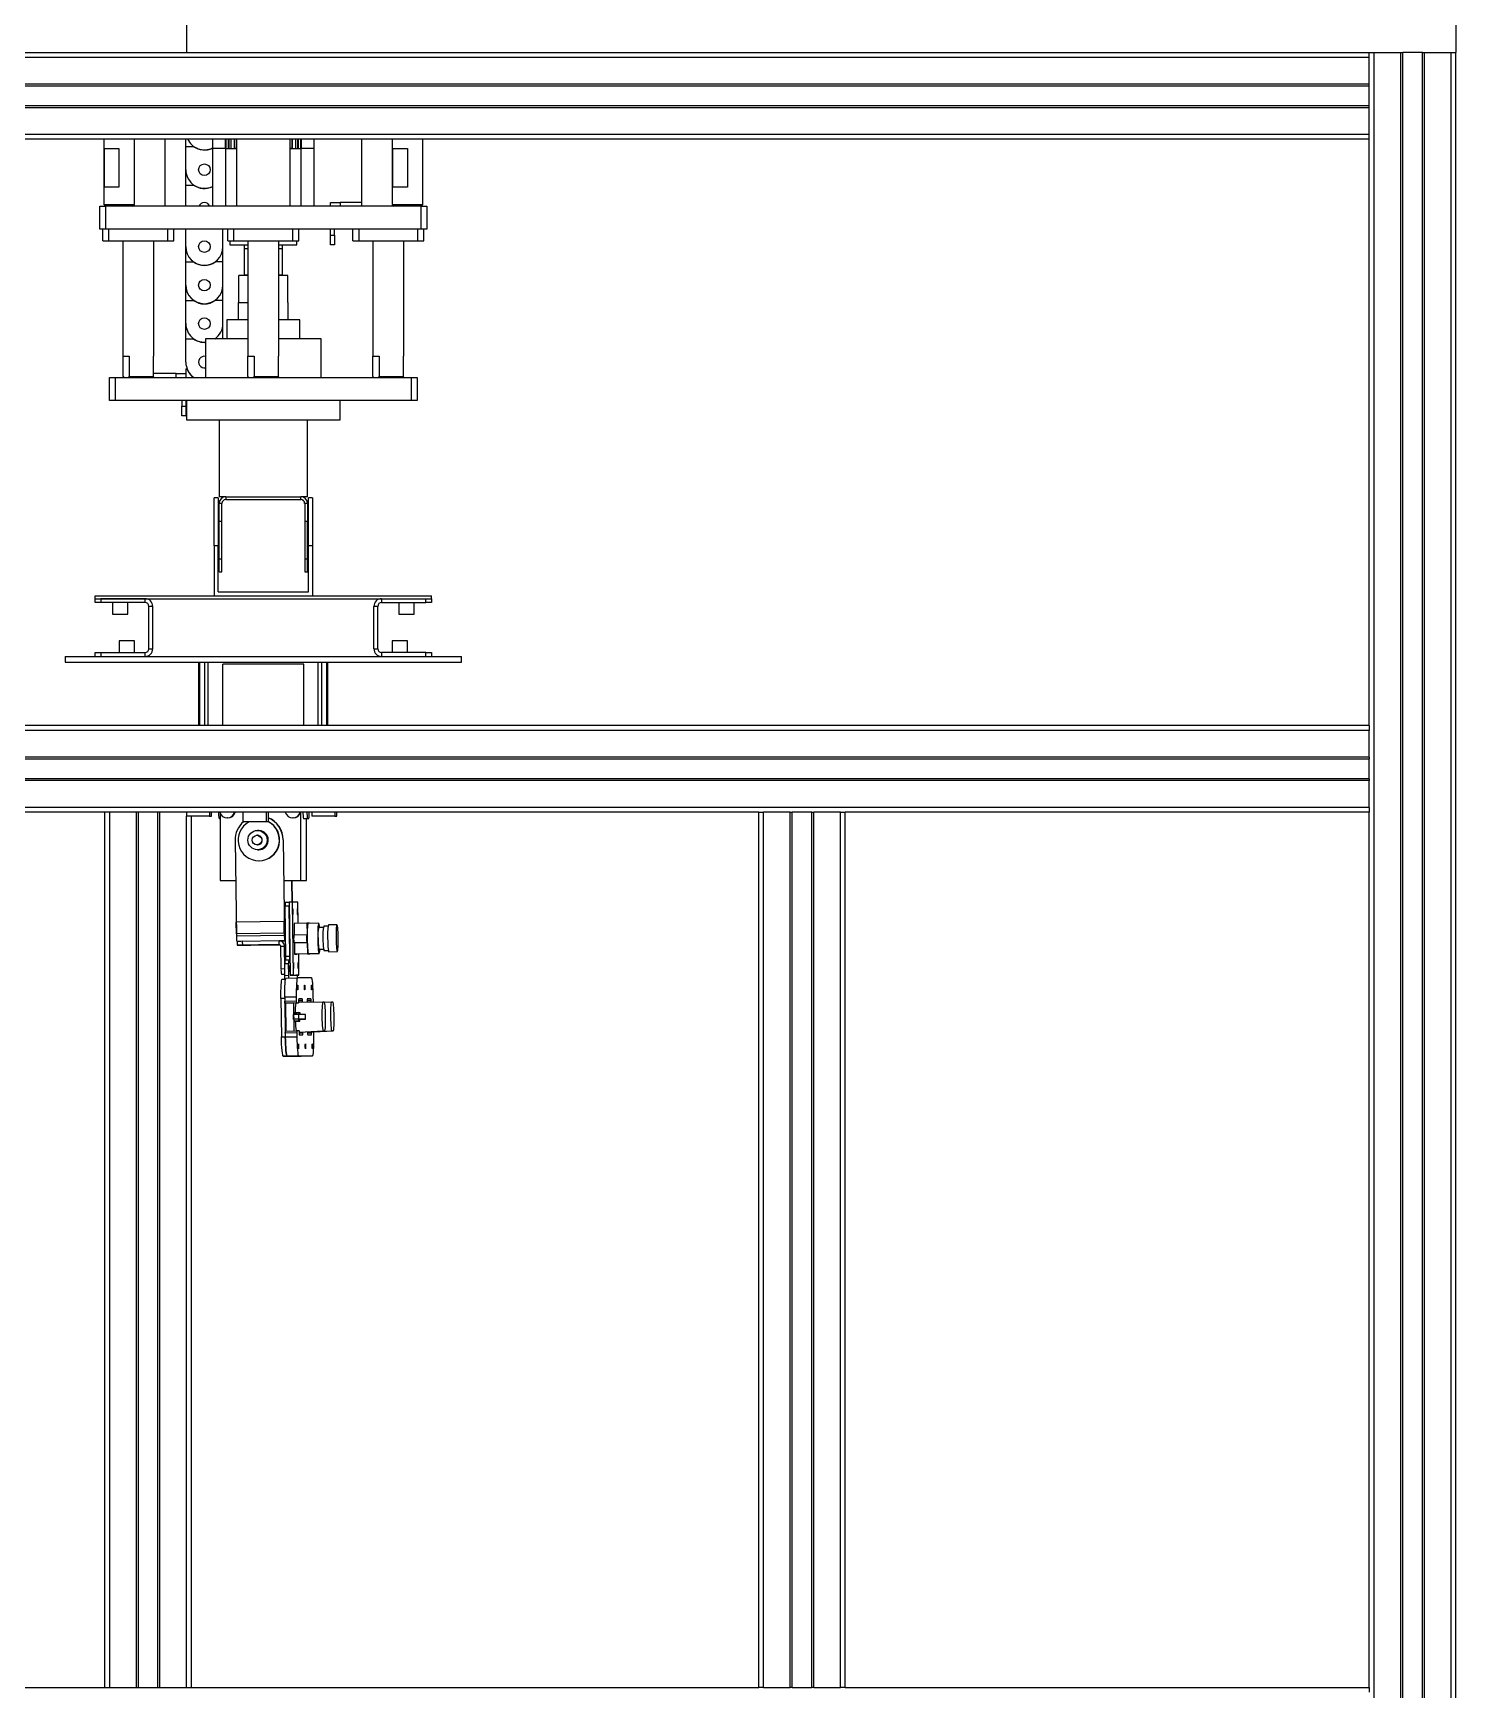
# Model space of a CAD drawing. Header units: millimetres. Extents: x 0 to 597, y 0 to 420.
# Drawn here: x 371.8 to 421.1, y 277.6 to 335.1 of the extents above; entities that cross this region are included whole.
import ezdxf

# ---------------------------------------------------------------- set-up
doc = ezdxf.new("R2010")
doc.units = ezdxf.units.MM

msp = doc.modelspace()

# ---------------------------------------------------------------- linework, layer by layer
at = {"color": 7, "linetype": 'Continuous', "lineweight": 25}
for p, q in [((377.074, 336.055), (377.074, 334.388)), ((421.074, 336.055), (421.074, 334.388)), ((333.407, 334.388), (418.074, 334.388)), ((333.407, 334.221), (418.074, 334.221)), ((418.074, 334.388), (418.241, 334.388)), ((418.074, 334.221), (418.074, 334.388)), ((418.074, 333.295), (418.074, 334.221)), ((418.241, 334.388), (419.167, 334.388)), ((419.167, 271.555), (419.167, 334.388)), ((419.167, 334.388), (419.234, 334.388)), ((419.234, 271.555), (419.234, 334.388)), ((419.914, 334.388), (419.234, 334.388)), ((419.914, 271.555), (419.914, 334.388)), ((419.914, 334.388), (419.981, 334.388)), ((419.981, 334.388), (420.907, 334.388)), ((419.981, 271.555), (419.981, 334.388)), ((420.907, 334.388), (421.074, 334.388)), ((421.074, 271.555), (421.074, 334.388)), ((333.407, 333.295), (418.074, 333.295)), ((333.407, 333.228), (418.074, 333.228)), ((418.074, 333.228), (418.074, 333.295)), ((418.074, 332.548), (418.074, 333.228)), ((333.407, 332.548), (418.074, 332.548)), ((333.407, 332.481), (418.074, 332.481)), ((418.074, 332.481), (418.074, 332.548)), ((418.074, 331.555), (418.074, 332.481)), ((333.407, 331.555), (418.074, 331.555)), ((333.407, 331.388), (418.074, 331.388)), ((374.2, 331.388), (374.2, 329.121)), ((375.267, 329.121), (375.267, 331.388)), ((376.333, 329.055), (376.333, 331.388)), ((377.047, 331.125), (377.047, 331.388)), ((377.967, 331.388), (377.967, 331.055)), ((377.969, 331.388), (377.969, 331.055)), ((378.8, 331.388), (378.8, 329.055)), ((380.667, 329.055), (380.667, 331.388)), ((381.498, 331.055), (381.498, 331.388)), ((381.5, 331.055), (381.5, 331.388)), ((383.133, 331.388), (383.133, 329.055)), ((384.2, 331.388), (384.2, 329.121)), ((385.267, 329.121), (385.267, 331.388)), ((418.074, 331.388), (418.074, 331.555)), ((418.074, 311.055), (418.074, 331.388)), ((374.227, 329.721), (374.227, 331.055)), ((374.227, 331.055), (374.728, 331.055)), ((374.728, 331.055), (374.728, 329.721)), ((377.047, 330.321), (377.047, 331.125)), ((377.047, 331.125), (377.314, 331.125)), ((377.967, 331.055), (377.967, 329.055)), ((378.433, 331.055), (377.967, 331.055)), ((378.433, 329.055), (378.433, 331.055)), ((378.433, 331.055), (378.8, 331.055)), ((378.8, 331.055), (378.744, 331.055)), ((380.667, 331.055), (381.033, 331.055)), ((380.722, 331.055), (380.667, 331.055)), ((381.033, 331.055), (381.033, 329.055)), ((381.5, 331.055), (381.033, 331.055)), ((381.5, 329.055), (381.5, 331.055)), ((384.227, 329.721), (384.227, 331.055)), ((384.227, 331.055), (384.728, 331.055)), ((384.728, 331.055), (384.728, 329.721)), ((377.047, 329.791), (377.047, 330.321)), ((374.728, 329.721), (374.227, 329.721)), ((377.047, 329.055), (377.047, 329.791)), ((377.047, 329.791), (377.314, 329.791)), ((384.728, 329.721), (384.227, 329.721)), ((374.067, 328.255), (374.067, 329.055)), ((374.067, 329.055), (374.267, 329.055)), ((374.2, 329.121), (374.267, 329.055)), ((374.2, 329.121), (375.164, 329.121)), ((374.267, 329.055), (374.267, 328.255)), ((385.2, 329.055), (374.267, 329.055)), ((375.164, 329.121), (375.267, 329.121)), ((375.2, 329.055), (375.267, 329.121)), ((382.067, 329.055), (382.067, 329.188)), ((382.067, 329.188), (382.4, 329.188)), ((382.4, 329.188), (382.4, 329.055)), ((383.133, 329.188), (382.4, 329.188)), ((384.2, 329.121), (384.267, 329.055)), ((384.2, 329.121), (385.164, 329.121)), ((385.164, 329.121), (385.267, 329.121)), ((385.2, 329.055), (385.267, 329.121)), ((385.2, 328.255), (385.2, 329.055)), ((385.2, 329.055), (385.4, 329.055)), ((385.4, 329.055), (385.4, 328.255)), ((374.267, 328.255), (374.067, 328.255)), ((374.167, 327.855), (374.167, 328.255)), ((374.167, 327.855), (374.381, 327.855)), ((385.2, 328.255), (374.267, 328.255)), ((374.381, 327.855), (374.381, 328.255)), ((374.381, 327.855), (376.419, 327.855)), ((374.867, 327.855), (374.867, 323.855)), ((375.933, 323.855), (375.933, 327.855)), ((376.419, 327.855), (376.419, 328.255)), ((376.419, 327.855), (376.633, 327.855)), ((376.633, 327.855), (376.633, 328.255)), ((377.047, 327.655), (377.047, 328.255)), ((378.333, 327.655), (378.333, 328.255)), ((378.5, 327.855), (378.5, 328.255)), ((378.5, 327.855), (378.714, 327.855)), ((378.567, 327.855), (378.567, 327.721)), ((378.714, 327.855), (378.714, 328.255)), ((378.714, 327.855), (380.753, 327.855)), ((379.2, 327.855), (379.2, 323.855)), ((380.267, 323.855), (380.267, 327.855)), ((380.753, 327.855), (380.753, 328.255)), ((380.753, 327.855), (380.967, 327.855)), ((380.9, 327.721), (380.9, 327.855)), ((380.967, 327.855), (380.967, 328.255)), ((382.067, 328.055), (382.067, 328.255)), ((382.067, 328.055), (382.2, 328.055)), ((382.067, 327.721), (382.067, 328.055)), ((382.2, 328.055), (382.2, 328.255)), ((382.2, 328.055), (382.2, 327.721)), ((382.833, 327.855), (382.833, 328.255)), ((382.833, 327.855), (383.047, 327.855)), ((383.047, 328.255), (383.047, 327.855)), ((383.047, 327.855), (385.086, 327.855)), ((383.533, 327.855), (383.533, 323.855)), ((384.6, 323.855), (384.6, 327.855)), ((385.086, 327.855), (385.086, 328.255)), ((385.086, 327.855), (385.3, 327.855)), ((385.4, 328.255), (385.2, 328.255)), ((385.3, 327.855), (385.3, 328.255)), ((377.047, 327.125), (377.047, 327.655)), ((378.333, 327.125), (378.333, 327.655)), ((378.567, 327.721), (379.2, 327.721)), ((379.067, 327.721), (379.067, 327.588)), ((379.067, 327.588), (379.2, 327.588)), ((379.083, 327.588), (379.07, 327.575)), ((379.07, 327.575), (379.07, 326.668)), ((379.2, 327.575), (379.07, 327.575)), ((380.267, 327.721), (380.9, 327.721)), ((380.267, 327.588), (380.4, 327.588)), ((380.397, 327.575), (380.267, 327.575)), ((380.397, 327.575), (380.383, 327.588)), ((380.397, 326.668), (380.397, 327.575)), ((380.4, 327.588), (380.4, 327.721)), ((382.2, 327.721), (382.067, 327.721)), ((377.047, 326.321), (377.047, 327.125)), ((377.047, 327.125), (377.314, 327.125)), ((378.333, 327.125), (378.066, 327.125)), ((378.333, 326.321), (378.333, 327.125)), ((377.047, 325.791), (377.047, 326.321)), ((378.333, 325.791), (378.333, 326.321)), ((378.886, 325.721), (378.886, 326.655)), ((379.2, 326.655), (378.886, 326.655)), ((379.07, 326.668), (379.083, 326.655)), ((379.2, 326.668), (379.07, 326.668)), ((380.397, 326.668), (380.267, 326.668)), ((380.581, 326.655), (380.267, 326.655)), ((380.383, 326.655), (380.397, 326.668)), ((380.581, 325.721), (380.581, 326.655)), ((377.047, 324.988), (377.047, 325.791)), ((377.047, 325.791), (377.314, 325.791)), ((378.333, 325.791), (378.066, 325.791)), ((378.333, 324.988), (378.333, 325.791)), ((378.867, 325.721), (378.867, 325.121)), ((378.867, 325.721), (379.203, 325.721)), ((380.581, 325.721), (380.6, 325.721)), ((380.6, 325.121), (380.6, 325.721)), ((377.047, 324.458), (377.047, 324.988)), ((378.333, 324.458), (378.333, 324.988)), ((378.467, 325.121), (378.467, 324.455)), ((379.2, 325.121), (378.467, 325.121)), ((381, 325.121), (380.26, 325.121)), ((381, 324.455), (381, 325.121)), ((377.047, 323.655), (377.047, 324.458)), ((377.047, 324.458), (377.314, 324.458)), ((377.733, 324.455), (377.733, 323.121)), ((379.2, 324.455), (377.733, 324.455)), ((378.333, 324.458), (378.066, 324.458)), ((378.333, 324.455), (378.333, 324.458)), ((381.733, 324.455), (380.267, 324.455)), ((381.733, 323.121), (381.733, 324.455)), ((374.867, 323.855), (375.08, 323.855)), ((374.869, 323.155), (374.869, 323.855)), ((375.08, 323.855), (375.08, 323.155)), ((375.932, 323.855), (375.933, 323.855)), ((375.932, 323.155), (375.932, 323.855)), ((379.2, 323.855), (379.413, 323.855)), ((379.202, 323.155), (379.202, 323.855)), ((379.413, 323.855), (379.413, 323.155)), ((380.265, 323.855), (380.267, 323.855)), ((380.265, 323.155), (380.265, 323.855)), ((383.533, 323.855), (383.746, 323.855)), ((383.535, 323.155), (383.535, 323.855)), ((383.746, 323.855), (383.746, 323.155)), ((384.598, 323.855), (384.6, 323.855)), ((384.598, 323.155), (384.598, 323.855)), ((377.047, 323.415), (377.086, 323.415)), ((377.047, 323.415), (377.047, 323.255)), ((374.4, 322.321), (374.4, 323.121)), ((374.4, 323.121), (374.6, 323.121)), ((374.6, 323.121), (374.6, 322.321)), ((374.6, 323.121), (384.867, 323.121)), ((374.869, 323.155), (374.901, 323.121)), ((374.889, 323.133), (374.9, 323.121)), ((375.08, 323.155), (375.048, 323.121)), ((375.08, 323.155), (375.932, 323.155)), ((375.9, 323.121), (375.911, 323.133)), ((375.932, 323.155), (375.911, 323.133)), ((376.713, 323.255), (375.932, 323.255)), ((376.713, 323.121), (376.713, 323.255)), ((376.713, 323.255), (377.047, 323.255)), ((377.047, 323.255), (377.047, 323.121)), ((379.202, 323.155), (379.234, 323.121)), ((379.222, 323.133), (379.233, 323.121)), ((379.413, 323.155), (379.381, 323.121)), ((379.413, 323.155), (380.265, 323.155)), ((380.233, 323.121), (380.245, 323.133)), ((380.265, 323.155), (380.244, 323.133)), ((383.535, 323.155), (383.567, 323.121)), ((383.555, 323.133), (383.567, 323.121)), ((383.746, 323.155), (383.714, 323.121)), ((383.746, 323.155), (384.598, 323.155)), ((384.567, 323.121), (384.578, 323.133)), ((384.598, 323.155), (384.577, 323.133)), ((384.867, 322.321), (384.867, 323.121)), ((384.867, 323.121), (385.067, 323.121)), ((385.067, 323.121), (385.067, 322.321)), ((374.6, 322.321), (374.4, 322.321)), ((384.867, 322.321), (374.6, 322.321)), ((376.913, 322.321), (376.913, 322.121)), ((376.913, 321.788), (376.913, 322.121)), ((376.913, 322.121), (377.047, 322.121)), ((377.047, 322.321), (377.047, 322.121)), ((377.047, 322.121), (377.047, 321.788)), ((377.067, 322.321), (377.067, 321.655)), ((382.4, 321.655), (382.4, 322.321)), ((385.067, 322.321), (384.867, 322.321)), ((377.047, 321.788), (376.913, 321.788)), ((377.047, 321.788), (377.067, 321.788)), ((377.067, 321.655), (379.733, 321.655)), ((378.2, 321.655), (378.2, 318.988)), ((379.733, 321.655), (382.4, 321.655)), ((381.267, 318.988), (381.267, 321.655)), ((378.167, 318.955), (378.033, 318.955)), ((378.033, 317.288), (378.033, 318.955)), ((378.167, 318.955), (378.167, 317.288)), ((378.433, 318.988), (378.2, 318.988)), ((378.3, 318.755), (378.2, 318.755)), ((378.2, 318.144), (378.2, 318.755)), ((378.3, 318.144), (378.3, 318.755)), ((378.433, 318.988), (378.433, 318.888)), ((378.433, 318.988), (381.033, 318.988)), ((378.433, 318.888), (381.033, 318.888)), ((381.267, 318.988), (381.033, 318.988)), ((381.033, 318.888), (381.033, 318.988)), ((381.267, 318.755), (381.167, 318.755)), ((381.167, 318.755), (381.167, 318.144)), ((381.267, 318.755), (381.267, 318.144)), ((381.433, 318.955), (381.3, 318.955)), ((381.3, 317.288), (381.3, 318.955)), ((381.433, 318.955), (381.433, 317.288)), ((378.2, 318.144), (378.3, 318.144)), ((378.2, 316.838), (378.2, 318.144)), ((378.3, 316.838), (378.3, 318.144)), ((381.167, 318.144), (381.267, 318.144)), ((381.167, 318.144), (381.167, 316.838)), ((381.267, 316.838), (381.267, 318.144)), ((378.033, 317.288), (378.033, 315.555)), ((378.167, 317.288), (378.033, 317.288)), ((378.167, 315.688), (378.167, 317.288)), ((381.433, 317.288), (381.3, 317.288)), ((381.3, 315.688), (381.3, 317.288)), ((381.433, 317.288), (381.433, 315.555)), ((378.2, 316.838), (378.3, 316.838)), ((378.2, 316.388), (378.2, 316.838)), ((378.2, 316.388), (378.3, 316.388)), ((378.3, 316.388), (378.3, 316.838)), ((381.167, 316.838), (381.267, 316.838)), ((381.167, 316.838), (381.167, 316.388)), ((381.167, 316.388), (381.267, 316.388)), ((381.267, 316.388), (381.267, 316.838)), ((373.9, 315.455), (373.9, 315.555)), ((373.9, 315.555), (385.567, 315.555)), ((373.9, 315.321), (373.9, 315.455)), ((373.9, 315.455), (385.567, 315.455)), ((374.1, 315.321), (373.9, 315.321)), ((374.1, 315.455), (374.1, 315.321)), ((375.633, 315.455), (374.1, 315.455)), ((375.633, 315.321), (374.1, 315.321)), ((374.5, 315.321), (374.5, 314.921)), ((375.033, 314.921), (375.033, 315.321)), ((375.633, 315.321), (375.633, 315.455)), ((378.167, 315.688), (381.3, 315.688)), ((383.833, 315.455), (383.833, 315.321)), ((383.833, 315.455), (385.367, 315.455)), ((383.833, 315.321), (385.367, 315.321)), ((384.433, 315.321), (384.433, 314.921)), ((384.967, 314.921), (384.967, 315.321)), ((385.367, 315.321), (385.367, 315.455)), ((385.567, 315.321), (385.367, 315.321)), ((385.567, 315.455), (385.567, 315.555)), ((385.567, 315.455), (385.567, 315.321)), ((374.5, 314.921), (375.033, 314.921)), ((375.767, 313.721), (375.767, 315.188)), ((375.9, 315.188), (375.767, 315.188)), ((375.9, 313.721), (375.9, 315.188)), ((383.7, 315.188), (383.567, 315.188)), ((383.567, 313.721), (383.567, 315.188)), ((383.7, 313.721), (383.7, 315.188)), ((384.433, 314.921), (384.967, 314.921)), ((373.9, 313.455), (373.9, 313.588)), ((373.9, 313.588), (374.1, 313.588)), ((374.1, 313.588), (374.1, 313.455)), ((374.1, 313.588), (375.633, 313.588)), ((374.733, 313.988), (374.733, 313.588)), ((375.267, 313.988), (374.733, 313.988)), ((375.267, 313.588), (375.267, 313.988)), ((375.633, 313.455), (375.633, 313.588)), ((375.767, 313.721), (375.9, 313.721)), ((383.567, 313.721), (383.7, 313.721)), ((383.833, 313.588), (383.833, 313.455)), ((385.367, 313.588), (383.833, 313.588)), ((384.2, 313.988), (384.2, 313.588)), ((384.733, 313.988), (384.2, 313.988)), ((384.733, 313.588), (384.733, 313.988)), ((385.367, 313.455), (385.367, 313.588)), ((385.367, 313.588), (385.567, 313.588)), ((385.567, 313.588), (385.567, 313.455)), ((372.867, 313.455), (372.867, 313.255)), ((372.867, 313.455), (379.733, 313.455)), ((372.867, 313.255), (379.733, 313.255)), ((377.492, 311.055), (377.492, 313.255)), ((377.492, 311.055), (377.492, 313.255)), ((377.536, 311.055), (377.536, 313.255)), ((377.703, 311.055), (377.703, 313.255)), ((377.826, 311.055), (377.826, 313.255)), ((377.827, 311.055), (377.827, 313.255)), ((381.133, 313.188), (378.333, 313.188)), ((378.333, 311.055), (378.333, 313.188)), ((379.733, 313.455), (386.6, 313.455)), ((379.733, 313.255), (386.6, 313.255)), ((381.133, 311.055), (381.133, 313.188)), ((381.64, 311.055), (381.64, 313.255)), ((381.762, 311.055), (381.762, 313.255)), ((381.93, 311.055), (381.93, 313.255)), ((381.975, 311.055), (381.975, 313.255)), ((386.6, 313.255), (386.6, 313.455)), ((418.074, 311.055), (333.407, 311.055)), ((418.074, 310.888), (333.407, 310.888)), ((418.074, 311.055), (418.074, 310.888)), ((418.074, 309.961), (418.074, 310.888)), ((418.074, 309.961), (333.407, 309.961)), ((418.074, 309.895), (333.407, 309.895)), ((418.074, 309.961), (418.074, 309.895)), ((418.074, 309.215), (418.074, 309.895)), ((418.074, 309.215), (333.407, 309.215)), ((418.074, 309.148), (333.407, 309.148)), ((418.074, 309.215), (418.074, 309.148)), ((418.074, 308.221), (418.074, 309.148)), ((418.074, 308.221), (333.407, 308.221)), ((396.907, 308.055), (354.574, 308.055)), ((374.241, 277.721), (374.241, 308.055)), ((374.407, 277.721), (374.407, 308.055)), ((375.334, 277.721), (375.334, 308.055)), ((375.401, 277.721), (375.401, 308.055)), ((376.081, 277.721), (376.081, 308.055)), ((376.147, 277.721), (376.147, 308.055)), ((377.07, 308.055), (377.07, 307.921)), ((377.867, 307.921), (377.07, 307.921)), ((377.241, 277.721), (377.241, 307.921)), ((377.867, 308.055), (377.867, 307.921)), ((377.867, 307.921), (377.932, 307.921)), ((377.932, 307.921), (377.932, 308.055)), ((378.241, 307.821), (378.198, 307.821)), ((378.241, 308.007), (378.241, 305.688)), ((378.497, 307.855), (378.481, 307.855)), ((379.039, 307.721), (379.039, 308.055)), ((379.836, 308.055), (379.836, 307.721)), ((379.901, 308.055), (379.901, 307.721)), ((380.77, 307.855), (380.753, 307.855)), ((381.031, 305.688), (381.031, 308.055)), ((381.268, 307.821), (381.128, 307.821)), ((381.231, 305.688), (381.231, 307.821)), ((381.305, 307.821), (381.268, 307.821)), ((381.415, 308.055), (381.415, 307.921)), ((382.213, 307.921), (381.415, 307.921)), ((382.213, 308.055), (382.213, 307.921)), ((382.213, 307.921), (382.277, 307.921)), ((382.277, 307.921), (382.277, 308.055)), ((396.907, 277.721), (396.907, 308.055)), ((396.907, 308.055), (397.074, 308.055)), ((397.074, 277.721), (397.074, 308.055)), ((398.001, 308.055), (397.074, 308.055)), ((398.001, 277.721), (398.001, 308.055)), ((398.001, 308.055), (398.067, 308.055)), ((398.067, 277.721), (398.067, 308.055)), ((398.747, 308.055), (398.067, 308.055)), ((398.747, 277.721), (398.747, 308.055)), ((398.747, 308.055), (398.814, 308.055)), ((399.741, 308.055), (398.814, 308.055)), ((398.814, 277.721), (398.814, 308.055)), ((399.741, 277.721), (399.741, 308.055)), ((399.741, 308.055), (399.907, 308.055)), ((399.907, 277.721), (399.907, 308.055)), ((418.074, 308.055), (399.907, 308.055)), ((418.074, 308.221), (418.074, 308.055)), ((418.074, 277.721), (418.074, 308.055)), ((379.836, 307.721), (379.039, 307.721)), ((379.532, 307.255), (379.512, 307.255)), ((379.575, 307.421), (379.532, 307.421)), ((379.572, 307.25), (379.532, 307.255)), ((379.655, 307.411), (379.575, 307.421)), ((379.901, 307.721), (379.836, 307.721)), ((378.755, 307.076), (378.8, 303.759)), ((379.512, 306.921), (379.532, 306.921)), ((379.532, 306.755), (379.575, 306.755)), ((380.416, 307.099), (380.462, 303.782)), ((380.427, 307.099), (380.416, 307.099)), ((380.427, 307.099), (380.472, 303.782)), ((379.575, 306.371), (379.585, 306.371)), ((378.241, 305.688), (378.774, 305.688)), ((380.446, 305.688), (381.031, 305.688)), ((380.731, 304.936), (380.721, 305.688)), ((380.742, 304.936), (380.731, 305.688)), ((381.031, 305.688), (381.231, 305.688)), ((380.502, 304.933), (380.624, 304.935)), ((380.731, 304.936), (380.624, 304.935)), ((380.624, 304.935), (380.659, 302.402)), ((380.731, 304.936), (380.765, 302.403)), ((380.935, 304.936), (380.731, 304.936)), ((380.945, 304.205), (380.935, 304.936)), ((380.46, 304.651), (380.495, 304.652)), ((380.465, 304.345), (380.5, 304.345)), ((380.465, 304.344), (380.5, 304.344)), ((380.626, 304.801), (380.493, 304.8)), ((380.517, 303.066), (380.493, 304.8)), ((380.65, 303.068), (380.626, 304.801)), ((380.756, 304.577), (380.761, 304.525)), ((380.768, 304.629), (380.763, 304.681)), ((380.91, 304.681), (380.906, 304.629)), ((380.916, 304.525), (380.919, 304.577)), ((380.455, 304.266), (378.794, 304.243)), ((378.799, 303.843), (378.794, 304.243)), ((380.46, 303.866), (378.799, 303.843)), ((380.462, 303.782), (378.8, 303.759)), ((380.46, 303.866), (380.455, 304.266)), ((380.455, 304.266), (380.471, 304.266)), ((380.46, 303.866), (380.477, 303.866)), ((380.462, 303.782), (380.472, 303.782)), ((380.477, 303.866), (380.471, 304.266)), ((380.501, 304.263), (380.471, 304.263)), ((380.483, 303.8), (380.486, 303.6)), ((380.507, 303.8), (380.483, 303.8)), ((380.795, 303.81), (381.24, 303.816)), ((381.245, 304.209), (380.8, 304.203)), ((380.8, 304.203), (380.805, 303.81)), ((381.25, 303.816), (381.24, 303.816)), ((381.245, 304.209), (381.25, 303.816)), ((381.331, 304.209), (381.245, 304.209)), ((381.654, 304.204), (381.288, 304.199)), ((381.331, 304.2), (381.331, 304.209)), ((381.813, 304.056), (381.656, 304.054)), ((381.978, 304.105), (381.828, 304.103)), ((382.286, 304.156), (381.993, 304.152)), ((378.818, 303.577), (378.821, 303.577)), ((378.821, 303.577), (378.823, 303.443)), ((378.824, 303.443), (379.082, 303.443)), ((380.285, 303.597), (379.005, 303.579)), ((379.005, 303.579), (379.007, 303.446)), ((380.287, 303.464), (379.007, 303.446)), ((379.297, 303.446), (380.306, 303.46)), ((379.572, 303.453), (379.583, 303.453)), ((379.771, 303.453), (379.782, 303.453)), ((379.795, 303.456), (379.785, 303.456)), ((379.995, 303.456), (379.984, 303.456)), ((380.287, 303.464), (380.285, 303.597)), ((380.285, 303.597), (380.51, 303.597)), ((380.336, 303.415), (380.469, 303.417)), ((380.347, 302.631), (380.336, 303.415)), ((380.48, 302.633), (380.469, 303.417)), ((380.477, 303.733), (380.479, 303.6)), ((380.477, 303.733), (380.508, 303.733)), ((380.479, 303.6), (380.51, 303.6)), ((380.51, 303.6), (380.486, 303.6)), ((380.798, 303.53), (381.244, 303.536)), ((380.809, 303.53), (380.798, 303.53)), ((381.254, 303.536), (380.809, 303.53)), ((380.809, 303.53), (380.815, 303.136)), ((381.244, 303.536), (381.254, 303.536)), ((381.254, 303.536), (381.26, 303.143)), ((381.666, 303.308), (381.823, 303.31)), ((381.839, 303.263), (381.989, 303.265)), ((382.006, 303.219), (382.299, 303.223)), ((380.347, 302.631), (380.48, 302.633)), ((380.611, 302.802), (380.478, 302.8)), ((380.483, 302.4), (380.478, 302.8)), ((380.487, 302.933), (380.62, 302.935)), ((380.517, 303.066), (380.65, 303.068)), ((380.616, 302.402), (380.611, 302.802)), ((380.62, 302.935), (380.641, 302.935)), ((380.785, 302.814), (380.781, 302.762)), ((380.791, 302.659), (380.794, 302.71)), ((381.26, 303.143), (380.815, 303.136)), ((380.815, 303.136), (380.901, 303.136)), ((381.346, 303.143), (380.901, 303.136)), ((380.932, 302.71), (380.937, 302.659)), ((380.944, 302.762), (380.939, 302.814)), ((380.97, 302.403), (380.96, 303.137)), ((381.26, 303.143), (381.346, 303.143)), ((381.303, 303.153), (381.668, 303.158)), ((381.346, 303.143), (381.346, 303.153)), ((380.483, 302.431), (380.366, 302.431)), ((380.388, 302.266), (380.503, 302.268)), ((380.483, 302.4), (380.616, 302.402)), ((380.521, 302.308), (380.919, 302.314)), ((380.765, 302.403), (380.659, 302.402)), ((380.659, 302.402), (380.864, 302.402)), ((380.765, 302.403), (380.97, 302.403)), ((380.97, 302.403), (380.864, 302.402)), ((380.907, 302.402), (380.907, 302.402)), ((381.403, 302.314), (380.919, 302.314)), ((380.476, 301.602), (380.344, 301.6)), ((380.344, 301.6), (380.362, 300.267)), ((380.875, 301.647), (380.476, 301.642)), ((380.476, 301.642), (380.478, 301.508)), ((380.476, 301.602), (380.495, 300.268)), ((380.478, 301.508), (380.876, 301.514)), ((380.484, 301.442), (380.478, 301.508)), ((380.883, 301.447), (380.484, 301.442)), ((380.484, 301.442), (380.495, 301.442)), ((380.495, 301.442), (380.761, 301.445)), ((380.501, 301.442), (380.515, 300.469)), ((380.761, 301.445), (380.767, 301.445)), ((380.774, 301.445), (380.787, 300.472)), ((380.832, 301.445), (380.958, 301.447)), ((380.875, 301.647), (380.876, 301.514)), ((380.876, 301.514), (380.883, 301.447)), ((380.883, 301.447), (380.958, 301.447)), ((380.957, 301.514), (380.958, 301.447)), ((380.957, 301.487), (381.847, 301.468)), ((381.085, 301.581), (380.962, 301.581)), ((381.092, 301.484), (381.092, 301.514)), ((381.253, 301.514), (381.253, 301.481)), ((381.253, 301.487), (382.143, 301.468)), ((381.381, 301.581), (381.257, 301.581)), ((381.388, 301.484), (381.388, 301.514)), ((381.468, 301.514), (381.466, 301.647)), ((381.466, 301.483), (381.468, 301.514)), ((381.847, 301.468), (381.798, 301.468)), ((382.143, 301.468), (382.094, 301.468)), ((380.96, 301.045), (380.781, 301.042)), ((380.783, 300.876), (380.781, 301.042)), ((380.962, 300.878), (380.783, 300.876)), ((380.783, 300.876), (380.797, 300.876)), ((380.793, 301.106), (380.794, 301.042)), ((380.797, 300.812), (380.797, 300.876)), ((380.959, 301.108), (380.96, 301.045)), ((380.959, 301.108), (380.96, 301.108)), ((380.96, 301.108), (380.961, 301.045)), ((380.962, 300.878), (380.96, 301.045)), ((380.962, 300.878), (380.964, 300.878)), ((380.963, 300.815), (380.962, 300.878)), ((380.964, 300.815), (380.964, 300.878)), ((380.994, 301.108), (380.995, 301.045)), ((380.994, 301.108), (380.995, 301.108)), ((380.995, 301.108), (380.996, 301.045)), ((380.997, 300.878), (380.998, 300.878)), ((380.998, 300.815), (380.997, 300.878)), ((380.999, 300.815), (380.998, 300.878)), ((381.2, 300.881), (381.198, 301.048)), ((380.493, 300.402), (380.497, 300.468)), ((380.892, 300.407), (380.493, 300.402)), ((380.493, 300.402), (380.495, 300.268)), ((380.497, 300.468), (380.896, 300.474)), ((380.809, 300.812), (380.797, 300.812)), ((380.819, 300.812), (380.819, 300.813)), ((380.819, 300.812), (380.829, 300.812)), ((380.829, 300.812), (380.829, 300.813)), ((380.896, 300.474), (380.892, 300.407)), ((380.892, 300.407), (380.893, 300.274)), ((380.971, 300.474), (380.896, 300.474)), ((380.963, 300.815), (380.964, 300.815)), ((380.971, 300.474), (380.972, 300.407)), ((380.972, 300.432), (381.861, 300.475)), ((380.979, 300.341), (381.102, 300.341)), ((380.998, 300.815), (380.999, 300.815)), ((381.107, 300.407), (381.106, 300.438)), ((381.268, 300.432), (382.156, 300.475)), ((381.268, 300.446), (381.268, 300.407)), ((381.274, 300.341), (381.398, 300.341)), ((381.403, 300.407), (381.402, 300.438)), ((381.483, 300.407), (381.48, 300.442)), ((381.485, 300.274), (381.483, 300.407)), ((381.812, 300.475), (381.861, 300.475)), ((382.108, 300.475), (382.156, 300.475)), ((380.362, 300.267), (380.495, 300.268)), ((380.495, 300.268), (380.893, 300.274)), ((380.558, 299.602), (380.425, 299.6)), ((380.425, 299.6), (380.909, 299.6)), ((380.956, 299.607), (380.558, 299.602)), ((380.558, 299.602), (381.042, 299.602)), ((380.909, 299.6), (381.042, 299.602)), ((380.956, 299.607), (381.441, 299.607)), ((381.042, 299.602), (381.441, 299.607)), ((354.574, 277.721), (396.907, 277.721)), ((397.074, 277.721), (396.907, 277.721)), ((397.074, 277.721), (398.001, 277.721)), ((398.067, 277.721), (398.001, 277.721)), ((398.067, 277.721), (398.747, 277.721)), ((398.814, 277.721), (398.747, 277.721)), ((398.814, 277.721), (399.741, 277.721)), ((399.907, 277.721), (399.741, 277.721)), ((399.907, 277.721), (418.074, 277.721)), ((418.074, 277.721), (418.074, 277.555))]:
    msp.add_line(p, q, dxfattribs=at)
at = {"color": 8, "linetype": 'Continuous', "lineweight": 25}
for p, q in [((418.241, 271.555), (418.241, 334.388)), ((420.907, 271.555), (420.907, 334.388)), ((377.969, 331.388), (377.969, 331.055)), ((378.421, 331.055), (378.421, 331.388)), ((378.447, 331.055), (378.447, 331.388)), ((378.511, 331.388), (378.511, 331.055)), ((378.534, 331.388), (378.534, 331.055)), ((378.552, 331.055), (378.552, 331.388)), ((378.623, 331.055), (378.623, 331.388)), ((378.726, 331.388), (378.726, 331.055)), ((378.744, 331.055), (378.744, 331.388)), ((380.722, 331.388), (380.722, 331.055)), ((380.741, 331.055), (380.741, 331.388)), ((380.844, 331.388), (380.844, 331.055)), ((380.915, 331.388), (380.915, 331.055)), ((380.932, 331.055), (380.932, 331.388)), ((380.956, 331.055), (380.956, 331.388)), ((381.02, 331.388), (381.02, 331.055)), ((381.045, 331.388), (381.045, 331.055)), ((381.498, 331.055), (381.498, 331.388)), ((377.074, 277.721), (377.074, 307.921)), ((380.754, 304.629), (380.768, 304.629)), ((380.755, 304.681), (380.763, 304.681)), ((380.905, 304.577), (380.919, 304.577)), ((380.908, 304.525), (380.916, 304.525)), ((380.506, 303.863), (380.477, 303.863)), ((378.824, 303.577), (378.818, 303.577)), ((379.572, 303.453), (379.572, 303.453)), ((379.583, 303.453), (379.583, 303.454)), ((379.771, 303.453), (379.771, 303.453)), ((379.782, 303.453), (379.782, 303.454)), ((380.479, 303.6), (380.297, 303.597)), ((380.486, 303.6), (380.304, 303.597)), ((380.512, 303.417), (380.469, 303.417)), ((380.78, 302.71), (380.794, 302.71)), ((380.783, 302.659), (380.791, 302.659)), ((380.93, 302.762), (380.944, 302.762)), ((380.931, 302.814), (380.939, 302.814)), ((380.483, 302.433), (380.366, 302.431)), ((380.957, 301.486), (381.798, 301.468)), ((380.96, 301.579), (381.085, 301.581)), ((381.092, 301.514), (380.965, 301.512)), ((381.253, 301.486), (382.094, 301.468)), ((381.256, 301.579), (381.381, 301.581)), ((381.388, 301.514), (381.261, 301.512)), ((380.972, 300.434), (381.812, 300.475)), ((380.981, 300.406), (381.107, 300.407)), ((381.268, 300.434), (382.108, 300.475)), ((381.276, 300.406), (381.403, 300.407))]:
    msp.add_line(p, q, dxfattribs=at)
at = {"color": 7, "linetype": 'Continuous', "lineweight": 25, "flags": 128}
for points in [[(380.763, 304.681), (380.761, 304.697), (380.759, 304.702), (380.756, 304.697), (380.755, 304.681), (380.754, 304.657), (380.754, 304.629), (380.755, 304.601), (380.756, 304.577)], [(380.761, 304.525), (380.763, 304.509), (380.766, 304.504), (380.768, 304.509), (380.769, 304.525), (380.77, 304.549), (380.77, 304.577), (380.77, 304.605), (380.768, 304.629)], [(380.906, 304.629), (380.905, 304.605), (380.905, 304.577), (380.906, 304.549), (380.908, 304.525), (380.91, 304.509), (380.912, 304.504), (380.914, 304.509), (380.916, 304.525)], [(380.919, 304.577), (380.92, 304.601), (380.92, 304.629), (380.92, 304.657), (380.918, 304.681), (380.916, 304.697), (380.914, 304.702), (380.911, 304.697), (380.91, 304.681)], [(381.288, 304.199), (381.286, 304.198), (381.277, 304.18), (381.269, 304.138), (381.263, 304.075), (381.257, 303.992), (381.254, 303.896), (381.253, 303.788), (381.253, 303.676)], [(381.685, 304.055), (381.679, 304.114), (381.67, 304.167), (381.661, 304.197), (381.651, 304.203), (381.643, 304.185), (381.635, 304.143), (381.628, 304.08), (381.623, 303.998), (381.62, 303.901), (381.618, 303.793), (381.619, 303.681)], [(382.254, 303.69), (382.257, 303.586), (382.261, 303.487), (382.267, 303.399), (382.274, 303.325), (382.282, 303.269), (382.29, 303.235), (382.298, 303.223), (382.307, 303.235), (382.314, 303.269), (382.321, 303.325), (382.326, 303.399), (382.329, 303.487), (382.33, 303.586), (382.33, 303.69), (382.327, 303.793), (382.323, 303.892), (382.318, 303.981), (382.311, 304.054), (382.303, 304.11), (382.294, 304.144), (382.286, 304.156), (382.277, 304.144), (382.27, 304.11), (382.264, 304.054), (382.259, 303.981), (382.255, 303.892), (382.254, 303.793), (382.254, 303.69)], [(381.253, 303.676), (381.256, 303.563), (381.26, 303.456), (381.266, 303.359), (381.274, 303.277), (381.282, 303.213), (381.291, 303.172), (381.3, 303.153), (381.303, 303.153)], [(381.619, 303.681), (381.621, 303.568), (381.626, 303.461), (381.632, 303.364), (381.639, 303.282), (381.647, 303.219), (381.657, 303.177), (381.666, 303.158), (381.675, 303.164), (381.683, 303.195), (381.691, 303.248), (381.696, 303.308)], [(381.631, 303.681), (381.633, 303.588), (381.637, 303.501), (381.642, 303.425), (381.649, 303.366), (381.656, 303.326), (381.664, 303.308), (381.666, 303.308)], [(381.8, 303.683), (381.802, 303.583), (381.806, 303.488), (381.812, 303.405), (381.819, 303.338), (381.827, 303.291), (381.835, 303.266), (381.839, 303.263)], [(381.962, 303.686), (381.964, 303.582), (381.969, 303.483), (381.974, 303.395), (381.981, 303.321), (381.989, 303.265), (381.998, 303.231), (382.006, 303.219), (382.006, 303.219)], [(380.638, 302.635), (380.638, 302.594), (380.636, 302.56), (380.634, 302.536), (380.63, 302.528), (380.627, 302.536), (380.624, 302.56), (380.622, 302.594), (380.62, 302.635), (380.621, 302.676), (380.622, 302.71), (380.624, 302.733), (380.628, 302.742), (380.631, 302.733), (380.634, 302.71), (380.636, 302.676), (380.638, 302.635)], [(380.781, 302.762), (380.78, 302.739), (380.78, 302.71), (380.781, 302.682), (380.783, 302.659), (380.785, 302.643), (380.787, 302.637), (380.789, 302.643), (380.791, 302.659)], [(380.794, 302.71), (380.795, 302.734), (380.795, 302.762), (380.795, 302.79), (380.793, 302.814), (380.791, 302.83), (380.788, 302.836), (380.786, 302.83), (380.785, 302.814)], [(380.939, 302.814), (380.937, 302.83), (380.935, 302.836), (380.933, 302.83), (380.931, 302.814), (380.93, 302.79), (380.93, 302.762), (380.931, 302.734), (380.932, 302.71)], [(380.937, 302.659), (380.94, 302.643), (380.942, 302.637), (380.944, 302.643), (380.946, 302.659), (380.947, 302.682), (380.947, 302.71), (380.946, 302.739), (380.944, 302.762)], [(380.344, 301.6), (380.343, 301.73), (380.344, 301.855), (380.348, 301.97), (380.353, 302.071), (380.36, 302.154), (380.368, 302.216), (380.378, 302.254), (380.388, 302.266)], [(380.476, 301.642), (380.475, 301.772), (380.476, 301.897), (380.48, 302.012), (380.485, 302.113), (380.492, 302.196), (380.501, 302.258), (380.51, 302.295), (380.521, 302.308)], [(380.919, 302.314), (380.909, 302.301), (380.899, 302.263), (380.891, 302.201), (380.884, 302.119), (380.878, 302.018), (380.875, 301.902), (380.874, 301.777), (380.875, 301.647)], [(380.917, 301.981), (380.917, 302.012), (380.918, 302.039), (380.92, 302.057), (380.923, 302.064), (380.925, 302.057), (380.928, 302.039), (380.93, 302.012), (380.93, 301.981), (380.93, 301.949), (380.929, 301.922), (380.927, 301.904), (380.925, 301.897), (380.922, 301.904), (380.92, 301.922), (380.918, 301.949), (380.917, 301.981)], [(381.159, 301.981), (381.159, 302.012), (381.16, 302.039), (381.162, 302.057), (381.165, 302.064), (381.167, 302.057), (381.17, 302.039), (381.172, 302.012), (381.173, 301.981), (381.173, 301.949), (381.171, 301.922), (381.17, 301.904), (381.167, 301.897), (381.164, 301.904), (381.162, 301.922), (381.16, 301.949), (381.159, 301.981)], [(381.401, 301.981), (381.401, 302.012), (381.402, 302.039), (381.404, 302.057), (381.407, 302.064), (381.41, 302.057), (381.412, 302.039), (381.414, 302.012), (381.415, 301.981), (381.415, 301.949), (381.414, 301.922), (381.412, 301.904), (381.409, 301.897), (381.406, 301.904), (381.404, 301.922), (381.402, 301.949), (381.401, 301.981)], [(381.466, 301.647), (381.464, 301.777), (381.459, 301.902), (381.452, 302.018), (381.444, 302.119), (381.435, 302.201), (381.425, 302.263), (381.414, 302.301), (381.403, 302.314)], [(381.798, 301.468), (381.789, 301.456), (381.781, 301.419), (381.774, 301.36), (381.769, 301.281), (381.766, 301.187), (381.764, 301.082), (381.765, 300.972), (381.767, 300.861), (381.772, 300.756), (381.778, 300.662), (381.785, 300.583), (381.794, 300.524), (381.802, 300.487), (381.812, 300.475)], [(381.861, 300.475), (381.869, 300.487), (381.877, 300.524), (381.884, 300.583), (381.889, 300.662), (381.893, 300.756), (381.894, 300.861), (381.894, 300.972), (381.891, 301.082), (381.887, 301.187), (381.881, 301.281), (381.873, 301.36), (381.865, 301.419), (381.856, 301.456), (381.847, 301.468)], [(382.094, 301.468), (382.085, 301.456), (382.077, 301.419), (382.07, 301.36), (382.065, 301.281), (382.062, 301.187), (382.06, 301.082), (382.061, 300.972), (382.063, 300.861), (382.068, 300.756), (382.074, 300.662), (382.081, 300.583), (382.089, 300.524), (382.098, 300.487), (382.108, 300.475)], [(382.156, 300.475), (382.165, 300.487), (382.173, 300.524), (382.18, 300.583), (382.185, 300.662), (382.189, 300.756), (382.19, 300.861), (382.19, 300.972), (382.187, 301.082), (382.183, 301.187), (382.177, 301.281), (382.169, 301.36), (382.161, 301.419), (382.152, 301.456), (382.143, 301.468)], [(380.998, 300.878), (381.072, 300.879), (381.135, 300.88), (381.179, 300.881), (381.199, 300.881), (381.193, 300.881), (381.161, 300.881), (381.108, 300.88), (381.039, 300.879), (380.962, 300.878)], [(380.964, 300.878), (380.987, 300.878), (381.017, 300.878), (381.041, 300.879), (381.056, 300.879), (381.06, 300.879), (381.051, 300.879), (381.032, 300.879), (381.005, 300.878), (380.974, 300.878), (380.964, 300.878)], [(380.964, 300.878), (380.973, 300.878), (380.997, 300.878)], [(380.425, 299.6), (380.414, 299.613), (380.404, 299.651), (380.393, 299.712), (380.384, 299.795), (380.376, 299.896), (380.369, 300.012), (380.365, 300.137), (380.362, 300.267)], [(380.558, 299.602), (380.547, 299.615), (380.536, 299.653), (380.526, 299.714), (380.517, 299.797), (380.509, 299.898), (380.502, 300.013), (380.498, 300.138), (380.495, 300.268)], [(380.495, 300.268), (380.498, 300.138), (380.502, 300.013), (380.509, 299.898), (380.517, 299.797), (380.526, 299.714), (380.536, 299.653), (380.547, 299.615), (380.558, 299.602)], [(380.893, 300.274), (380.896, 300.144), (380.901, 300.019), (380.908, 299.904), (380.916, 299.803), (380.925, 299.72), (380.935, 299.658), (380.946, 299.62), (380.956, 299.607)], [(380.958, 299.941), (380.958, 299.909), (380.957, 299.882), (380.955, 299.864), (380.953, 299.857), (380.95, 299.864), (380.948, 299.882), (380.946, 299.909), (380.945, 299.941), (380.945, 299.973), (380.946, 300), (380.948, 300.018), (380.951, 300.024), (380.953, 300.018), (380.956, 300), (380.958, 299.973), (380.958, 299.941)], [(381.201, 299.941), (381.201, 299.909), (381.199, 299.882), (381.198, 299.864), (381.195, 299.857), (381.192, 299.864), (381.19, 299.882), (381.188, 299.909), (381.187, 299.941), (381.187, 299.973), (381.188, 300), (381.19, 300.018), (381.193, 300.024), (381.195, 300.018), (381.198, 300), (381.2, 299.973), (381.201, 299.941)], [(381.443, 299.941), (381.443, 299.909), (381.442, 299.882), (381.44, 299.864), (381.437, 299.857), (381.435, 299.864), (381.432, 299.882), (381.43, 299.909), (381.429, 299.941), (381.429, 299.973), (381.43, 300), (381.432, 300.018), (381.435, 300.024), (381.438, 300.018), (381.44, 300), (381.442, 299.973), (381.443, 299.941)], [(381.441, 299.607), (381.451, 299.62), (381.46, 299.658), (381.469, 299.72), (381.476, 299.803), (381.481, 299.904), (381.485, 300.019), (381.486, 300.144), (381.485, 300.274)]]:
    msp.add_lwpolyline(points, dxfattribs=at)
at = {"color": 7, "linetype": 'Continuous', "lineweight": 25}
for centre, radius in [((377.69, 330.321), 0.2), ((377.69, 327.655), 0.2), ((377.69, 326.321), 0.2), ((377.69, 324.988), 0.2), ((379.531, 307.089), 0.333), ((379.512, 307.088), 0.166)]:
    msp.add_circle(centre, radius, dxfattribs=at)
for centre, radius, start, end in [((377.69, 331.655), 0.643, 204.48832, 295.6629), ((377.69, 331.655), 0.65, 234.62541, 295.38088), ((377.69, 330.321), 0.643, 180, 295.47085), ((377.69, 330.321), 0.65, 234.62541, 295.19124), ((377.69, 328.988), 0.2, 90, 160.52878), ((377.69, 328.988), 0.2, 19.47122, 90), ((377.69, 327.655), 0.643, 180, 0), ((377.69, 327.655), 0.65, 234.62541, 305.37459), ((377.69, 326.321), 0.643, 180, 0), ((377.69, 326.321), 0.65, 234.62541, 305.37459), ((377.69, 324.988), 0.643, 180, 273.86223), ((377.69, 324.988), 0.643, 304.00226, 0), ((377.69, 324.988), 0.65, 234.62541, 273.82255), ((377.69, 323.655), 0.2, 77.48667, 282.51333), ((377.69, 323.655), 0.643, 180, 235.99774), ((377.69, 323.655), 0.65, 201.66818, 235.13616), ((378.433, 318.755), 0.233, 90, 180), ((378.433, 318.755), 0.133, 90, 180), ((381.033, 318.755), 0.233, 0, 90), ((381.033, 318.755), 0.133, 0, 90), ((375.633, 315.188), 0.267, 0, 90), ((375.633, 315.188), 0.133, 0, 90), ((383.833, 315.188), 0.267, 90, 180), ((383.833, 315.188), 0.133, 90, 180), ((375.633, 313.721), 0.133, 270, 0), ((375.633, 313.721), 0.267, 270, 0), ((383.833, 313.721), 0.267, 180, 270), ((383.833, 313.721), 0.133, 180, 270), ((378.947, 308.007), 0.772, 176.50435, 193.95334), ((378.481, 308.12), 0.266, 194.35217, 269.94369), ((378.481, 308.121), 0.266, 270.07752, 345.62683), ((378.497, 308.12), 0.266, 270.05653, 345.64783), ((379.593, 307.089), 0.833, 0.74438, 68.36183), ((379.583, 307.089), 0.833, 0.72798, 67.5794), ((380.754, 308.12), 0.266, 194.35237, 269.94349), ((380.753, 308.121), 0.266, 270.07746, 345.62668), ((380.769, 308.12), 0.266, 270.05643, 345.64771), ((381.878, 308.007), 0.772, 176.50539, 193.95279), ((382.017, 308.007), 0.772, 176.50539, 193.95279), ((380.556, 308.007), 0.772, 346.04701, 3.49529), ((379.59, 307.088), 0.835, 130.66762, 180.7984), ((379.575, 307.089), 0.715, 117.8721, 62.87671), ((379.531, 307.088), 0.167, 270.1629, 75.85339), ((379.574, 307.088), 0.333, 270.16721, 75.84891), ((379.583, 307.088), 0.717, 270.18144, 63.7089), ((380.912, 304.838), 0.421, 167.03226, 185.30321), ((379.38, 303.722), 0.58, 176.31139, 194.47974), ((381.307, 303.812), 0.848, 176.31145, 194.47975), ((381.041, 303.745), 0.58, 176.31313, 194.47816), ((380.628, 303.772), 0.156, 176.30812, 194.48338), ((380.688, 303.853), 0.212, 176.31059, 194.48061), ((381.49, 303.679), 0.707, 169.37296, 192.20087), ((381.935, 303.685), 0.707, 169.37301, 192.20082), ((382.853, 303.787), 1.227, 167.4005, 184.94546), ((383.224, 303.799), 1.429, 167.70288, 184.64305), ((383.644, 303.807), 1.686, 168.20074, 184.14528), ((379.48, 265.705), 37.878, 90.71787, 90.99599), ((379.4, 271.269), 32.179, 90.69937, 91.02557), ((378.425, 363.149), 59.71, 270.62987, 270.83665), ((380.202, 265.561), 37.897, 90.63161, 90.95309), ((379.165, 341.347), 37.896, 270.63161, 270.9531), ((380.402, 265.561), 37.897, 90.63161, 90.95309), ((379.364, 341.348), 37.897, 270.63161, 270.95309), ((380.287, 303.415), 0.182, 0.69125, 90.70006), ((380.287, 303.415), 0.049, 0.69234, 90.69272), ((380.982, 302.59), 0.636, 176.31078, 194.48085), ((380.897, 302.839), 0.421, 167.0307, 185.30516), ((380.051, 303.028), 0.468, 348.27877, 4.66191), ((381.029, 302.84), 0.421, 167.02789, 185.30713), ((380.231, 303.029), 0.421, 347.03226, 5.30321), ((379.969, 302.363), 0.515, 349.37069, 4.13088), ((379.362, 302.379), 1.254, 356.83169, 1.03728), ((382.19, 302.414), 1.284, 180.56185, 184.49129), ((383.302, 301.134), 2.464, 172.72531, 180.65006), ((381.167, 301.533), 0.21, 167.03305, 185.30242), ((380.88, 301.528), 0.212, 356.3145, 14.4767), ((381.463, 301.533), 0.21, 167.03305, 185.30242), ((381.176, 301.528), 0.212, 356.31317, 14.47804), ((382.621, 180.068), 121.051, 90.78667, 90.86522), ((382.624, 179.879), 121.011, 90.78667, 90.86524), ((379.003, 444.058), 142.964, 270.73005, 270.79766), ((381.76, 247.455), 53.596, 90.60071, 90.85488), ((382.769, 169.4), 131.427, 90.78703, 90.85938), ((382.354, 198.725), 102.099, 90.78, 90.86748), ((379.125, 435.195), 134.393, 270.72239, 270.79895), ((378.838, 457.055), 156.256, 270.73023, 270.79209), ((383.164, 300.838), 2.322, 180.63688, 189.0377), ((381.184, 300.394), 0.212, 176.31317, 194.47804), ((380.897, 300.388), 0.21, 347.03253, 5.30464), ((381.48, 300.394), 0.212, 176.31317, 194.47804), ((381.193, 300.388), 0.21, 347.03388, 5.30159)]:
    msp.add_arc(centre, radius, start, end, dxfattribs=at)

doc.saveas('drawing.dxf')
